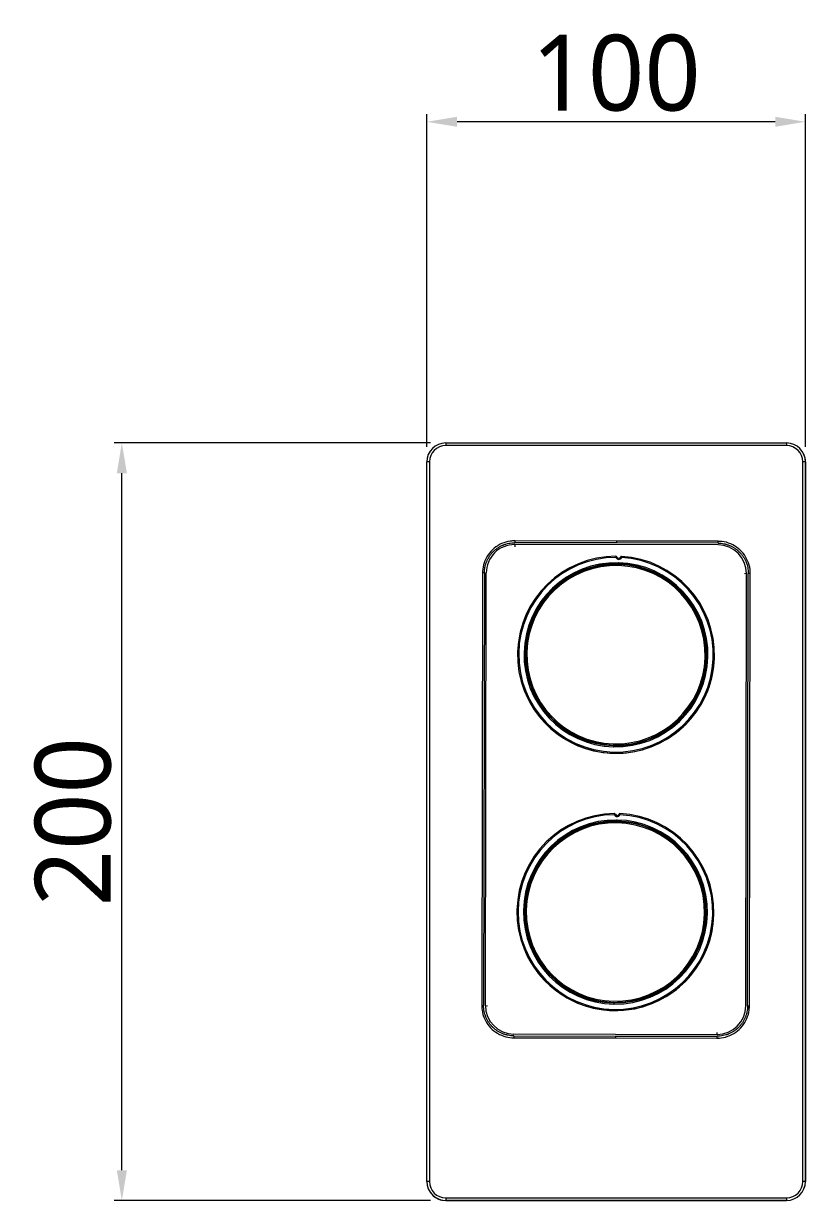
# Model space of a CAD drawing. Extents: x 12185 to 15344, y -91 to 2224.
# Drawn here: x 13753.7 to 13960.2, y 712.5 to 1023.2 of the extents above; entities that cross this region are included whole.
import ezdxf

# ---------------------------------------------------------------- set-up
doc = ezdxf.new("R2010")
doc.units = 0
doc.header["$LTSCALE"] = 10
doc.header["$MEASUREMENT"] = 0
doc.header["$PDMODE"] = 3
doc.header["$PDSIZE"] = -10
doc.layers.get('0').update_dxf_attribs({"linetype": 'CONTINUOUS'})
doc.layers.get('DEFPOINTS').update_dxf_attribs({"linetype": 'CONTINUOUS'})
doc.layers.add('1', color=7, linetype='CONTINUOUS')
doc.styles.add('Daelim Dimension', font='NanumGothic.ttf')
doc.dimstyles.new('DEFAULT', dxfattribs={"dimscale": 2, "dimtxt": 2, "dimasz": 2, "dimexe": 0, "dimexo": 2, "dimgap": 1, "dimtad": 1, "dimdec": 1, "dimzin": 9, "dimdsep": 46, "dimtxsty": 'Daelim Dimension', "dimcen": 0.5, "dimclrd": 5, "dimclre": 5, "dimclrt": 256, "dimadec": 1, "dimazin": 0, "dimtfac": 1, "dimtdec": 1, "dimtix": 1, "dimtmove": 0, "dimatfit": 3, "dimfxl": 0, "dimtolj": 1, "dimtzin": 1, "dimlwd": 9, "dimlwe": 9, "dimarcsym": 0})

# ---------------------------------------------------------------- blocks, each defined once
blk = doc.blocks.new('*D4')
at = {"color": 5, "lineweight": 9, "ltscale": 0.5}
for p, q in [((13861.18, 912.47), (13777.64, 912.47)), ((13779.64, 720.46), (13779.64, 904.47)), ((13861.18, 712.46), (13777.64, 712.46))]:
    blk.add_line(p, q, dxfattribs=at)
at = {"color": 5, "ltscale": 0.5}
for points in [[(13778.31, 904.47), (13780.98, 904.47), (13779.64, 912.47)], [(13778.31, 720.46), (13780.98, 720.46), (13779.64, 712.46)]]:
    blk.add_solid(points, dxfattribs=at)
at = {"layer": 'DEFPOINTS', "color": 0, "ltscale": 0.5}
for p in [(13779.64, 912.47), (13865.18, 912.47), (13865.18, 712.46)]:
    blk.add_point(p, dxfattribs=at)
at = {"color": 7, "ltscale": 0.5, "insert": (13766.8, 812.47), "char_height": 20, "attachment_point": 5, "rotation": 90, "style": 'Daelim Dimension'}
blk.add_mtext('\\A1;200', dxfattribs=at)
blk = doc.blocks.new('*D5')
at = {"color": 5, "lineweight": 9, "ltscale": 0.5}
for p, q in [((13860.18, 911.46), (13860.18, 999.28)), ((13960.18, 911.46), (13960.18, 999.28)), ((13952.18, 997.28), (13868.18, 997.28))]:
    blk.add_line(p, q, dxfattribs=at)
at = {"color": 5, "ltscale": 0.5}
for points in [[(13868.18, 998.61), (13868.18, 995.95), (13860.18, 997.28)], [(13952.18, 998.61), (13952.18, 995.95), (13960.18, 997.28)]]:
    blk.add_solid(points, dxfattribs=at)
at = {"layer": 'DEFPOINTS', "color": 0, "ltscale": 0.5}
for p in [(13860.18, 997.28), (13860.18, 907.46), (13960.18, 907.46)]:
    blk.add_point(p, dxfattribs=at)
at = {"color": 7, "ltscale": 0.5, "insert": (13910.18, 1010.1), "char_height": 20, "attachment_point": 5, "style": 'Daelim Dimension'}
blk.add_mtext('\\A1;100', dxfattribs=at)

msp = doc.modelspace()

# ---------------------------------------------------------------- linework, layer by layer
at = {"layer": '1', "color": 7, "linetype": 'Continuous', "lineweight": 18}
for p, q in [((13865.18, 912.47), (13955.18, 912.47)), ((13860.18, 717.47), (13860.18, 907.47)), ((13959.75, 909.5), (13959.75, 909.5)), ((13960.18, 717.46), (13960.18, 907.46)), ((13910.25, 886.58), (13883.4, 886.63)), ((13910.25, 886.08), (13883.4, 886.13)), ((13937.1, 886.53), (13910.25, 886.58)), ((13937.1, 886.03), (13910.25, 886.08)), ((13937.09, 885.54), (13883.4, 885.64)), ((13910.4, 882.36), (13910.4, 882.37)), ((13910.4, 882.35), (13910.4, 882.36)), ((13874.88, 878.14), (13874.68, 763.94)), ((13875.38, 878.14), (13875.17, 763.95)), ((13875.66, 763.94), (13875.87, 878.14)), ((13944.39, 763.82), (13944.6, 878.02)), ((13944.87, 763.82), (13945.08, 878.02)), ((13945.37, 763.81), (13945.58, 878.02)), ((13945.37, 763.81), (13945.58, 878.01)), ((13945.37, 763.81), (13945.58, 878.01)), ((13945.37, 763.8), (13945.58, 878.01)), ((13933.9, 867.1), (13933.9, 867.12)), ((13931.93, 866.24), (13931.93, 866.25)), ((13931.93, 866.24), (13931.93, 866.24)), ((13886.39, 845.98), (13886.39, 845.96)), ((13888.35, 846.86), (13888.35, 846.85)), ((13888.35, 846.85), (13888.35, 846.85)), ((13909.99, 814.42), (13909.98, 814.44)), ((13909.99, 814.42), (13909.99, 814.42)), ((13933.75, 799.17), (13933.74, 799.19)), ((13931.78, 798.31), (13931.78, 798.31)), ((13931.78, 798.31), (13931.78, 798.31)), ((13886.23, 778.05), (13886.24, 778.03)), ((13888.2, 778.92), (13888.2, 778.92)), ((13888.2, 778.92), (13888.2, 778.92)), ((13883.16, 756.42), (13936.86, 756.32)), ((13883.16, 755.93), (13910.01, 755.88)), ((13883.16, 755.43), (13910.01, 755.38)), ((13883.16, 755.43), (13910.01, 755.38)), ((13883.16, 755.42), (13910.01, 755.37)), ((13883.16, 755.42), (13910.01, 755.37)), ((13910.01, 755.88), (13936.86, 755.83)), ((13910.01, 755.38), (13936.86, 755.33)), ((13910.01, 755.38), (13936.86, 755.33)), ((13910.01, 755.37), (13936.86, 755.32)), ((13910.01, 755.37), (13936.86, 755.33)), ((13860.61, 715.44), (13860.61, 715.43)), ((13865.18, 712.46), (13955.18, 712.46))]:
    msp.add_line(p, q, dxfattribs=at)
at = {"layer": '1', "color": 7, "linetype": 'Continuous', "lineweight": 13}
for p, q in [((13955.18, 911.77), (13865.18, 911.77)), ((13860.88, 907.47), (13860.88, 717.47)), ((13959.48, 717.47), (13959.48, 907.47)), ((13960.18, 907.46), (13960.18, 907.47)), ((13960.18, 907.47), (13960.18, 717.47)), ((13883.4, 885.64), (13883.41, 885.01)), ((13910.41, 882.34), (13910.4, 882.36)), ((13910.82, 880.53), (13910.81, 880.54)), ((13944.6, 878.02), (13944.04, 877.96)), ((13933.99, 855.87), (13933.98, 855.88)), ((13933.98, 855.88), (13933.98, 855.88)), ((13933.98, 855.88), (13933.98, 855.88)), ((13933.98, 855.88), (13933.98, 855.88)), ((13933.98, 855.88), (13933.98, 855.88)), ((13909.99, 814.41), (13909.98, 814.43)), ((13910.42, 812.61), (13910.41, 812.62)), ((13933.83, 788.2), (13933.83, 788.2)), ((13933.83, 788.19), (13933.84, 788.19)), ((13933.84, 788.19), (13933.84, 788.19)), ((13933.84, 788.19), (13933.84, 788.19)), ((13933.84, 788.19), (13933.84, 788.19)), ((13875.66, 763.94), (13876.24, 763.88)), ((13910.01, 755.37), (13910.01, 755.38)), ((13910.01, 755.38), (13910.01, 755.38)), ((13910.01, 755.37), (13910.01, 755.37)), ((13936.86, 756.32), (13936.87, 756.83)), ((13960.18, 717.47), (13960.18, 717.46)), ((13865.18, 713.17), (13955.18, 713.17)), ((13865.18, 712.47), (13865.18, 712.46)), ((13955.18, 712.47), (13865.18, 712.47)), ((13955.18, 712.46), (13955.18, 712.47))]:
    msp.add_line(p, q, dxfattribs=at)
at = {"layer": '1', "color": 7, "linetype": 'Continuous', "lineweight": 18}
for centre, start, end in [((13910.12, 882.25), 88.3973, 90.0411), ((13911.6, 882.21), 88.3973, 155.5534), ((13911.6, 882.21), 86.7534, 88.3973), ((13909.7, 814.32), 88.9876, 90.6315), ((13911.18, 814.29), 88.9876, 156.1437), ((13911.18, 814.29), 87.3438, 88.9876)]:
    msp.add_arc(centre, 0.3, start, end, dxfattribs=at)
for centre, major_axis, start_param, end_param in [((13865.18, 907.47), (4.57, 2.03), 1.152185, 2.722978), ((13955.18, 907.47), (4.57, 2.03), 5.864591, 7.435347), ((13955.18, 907.46), (-4.57, -2.03), 2.722999, 3.141605), ((13883.38, 878.13), (-7.39, -1.38), 4.526455, 6.097252), ((13910.14, 856.55), (23.76, 10.57), 1.152902, 2.690191), ((13910.12, 882.25), (0.274, 0.122), 0.000015, 1.152902), ((13937.08, 878.03), (-7.39, -1.38), 2.955659, 4.526455), ((13910.14, 856.55), (23.48, 10.45), 1.152902, 7.378706), ((13910.14, 856.55), (-22.2, -9.88), 4.271024, 7.407397), ((13910.14, 856.55), (-21.93, -9.76), 4.271024, 7.407397), ((13910.14, 856.55), (21.79, 9.69), 5.836601, 8.973816), ((13910.14, 856.55), (-21.52, -9.57), 2.695008, 5.832223), ((13910.14, 856.54), (21.93, 9.76), 1.124212, 1.221454), ((13910.14, 856.55), (22.2, 9.88), 4.271024, 7.407397), ((13910.14, 856.55), (-21.93, -9.76), 1.129431, 4.265804), ((13910.87, 882.54), (-0.457, -0.203), 6.235301, 8.579493), ((13910.14, 856.55), (22.2, 9.88), 1.124212, 1.129431), ((13910.14, 856.55), (-21.93, -9.76), 4.265804, 4.271024), ((13910.14, 856.55), (23.76, 10.57), 5.836601, 7.378706), ((13910.14, 856.55), (-21.79, -9.69), 2.695008, 3.141605), ((13910.14, 856.54), (21.93, 9.76), 2.648129, 2.754306), ((13910.14, 856.55), (23.76, 10.57), 2.695008, 5.831784), ((13910.14, 856.55), (23.76, 10.57), 2.690191, 2.695008), ((13910.14, 856.55), (21.79, 9.69), 2.695008, 5.832223), ((13910.14, 856.55), (-21.52, -9.57), 5.836601, 8.973816), ((13910.14, 856.55), (21.79, 9.69), 2.690631, 2.695008), ((13910.15, 856.53), (-23.76, -10.57), 0.00003, 2.689958), ((13910.14, 856.55), (21.52, 9.57), 2.690631, 2.695008), ((13910.14, 856.55), (-21.79, -9.69), 2.365852, 2.695008), ((13910.14, 856.55), (21.52, 9.57), 5.832223, 5.836601), ((13910.14, 856.55), (21.79, 9.69), 5.832223, 5.836601), ((13910.14, 856.55), (23.76, 10.57), 5.831784, 5.836601), ((13910.15, 856.53), (-23.76, -10.57), 2.689958, 2.695008), ((13910.14, 856.54), (21.93, 9.76), 3.100519, 3.141556), ((13910.14, 856.55), (-21.79, -9.69), 0.000012, 1.124212), ((13910.14, 856.55), (-21.79, -9.69), 1.124212, 1.289096), ((13910.14, 856.55), (-22.2, -9.88), 1.124212, 1.129431), ((13910.14, 856.55), (-21.93, -9.76), 1.124212, 1.129431), ((13909.99, 788.62), (23.76, 10.57), 1.163206, 2.700495), ((13909.99, 788.62), (23.48, 10.45), 1.163206, 7.389009), ((13909.7, 814.32), (0.274, 0.122), 6.245605, 7.446391), ((13910.45, 814.61), (-0.457, -0.203), 6.245605, 8.589796), ((13909.99, 788.62), (23.76, 10.57), 5.846904, 7.389009), ((13909.99, 788.62), (-22.2, -9.88), 4.281327, 7.4177), ((13909.99, 788.62), (-21.93, -9.76), 4.281327, 7.4177), ((13909.99, 788.62), (21.79, 9.69), 5.846904, 8.984119), ((13909.99, 788.62), (-21.52, -9.57), 2.705311, 5.842527), ((13909.99, 788.61), (21.93, 9.76), 1.134515, 1.231757), ((13909.99, 788.62), (22.2, 9.88), 4.281327, 7.4177), ((13909.99, 788.62), (-21.93, -9.76), 1.139734, 4.276108), ((13909.99, 788.62), (22.2, 9.88), 1.134515, 1.139734), ((13909.99, 788.62), (-21.93, -9.76), 4.276108, 4.281327), ((13909.99, 788.62), (-21.79, -9.69), 2.705311, 3.1416), ((13909.99, 788.61), (21.93, 9.76), 2.658482, 2.76456), ((13909.99, 788.62), (23.76, 10.57), 2.705311, 5.842087), ((13909.99, 788.62), (23.76, 10.57), 2.700495, 2.705311), ((13909.99, 788.62), (21.79, 9.69), 2.705311, 5.842527), ((13909.99, 788.62), (21.79, 9.69), 2.700934, 2.705311), ((13909.99, 788.62), (-21.52, -9.57), 5.846904, 8.984119), ((13909.99, 788.6), (-23.76, -10.57), 0.000041, 2.700261), ((13909.99, 788.62), (21.52, 9.57), 2.700934, 2.705311), ((13909.99, 788.62), (-21.79, -9.69), 2.369554, 2.705311), ((13909.99, 788.62), (21.52, 9.57), 5.842527, 5.846904), ((13909.99, 788.62), (21.79, 9.69), 5.842527, 5.846904), ((13909.99, 788.62), (23.76, 10.57), 5.842087, 5.846904), ((13909.99, 788.6), (-23.76, -10.57), 2.700261, 2.705311), ((13909.99, 788.61), (21.93, 9.76), 3.110773, 3.141551), ((13909.99, 788.62), (-21.79, -9.69), 0.000007, 1.134515), ((13909.99, 788.62), (-21.93, -9.76), 1.134515, 1.139734), ((13909.99, 788.62), (-21.79, -9.69), 1.134515, 1.299399), ((13883.17, 763.93), (-7.39, -1.38), 6.097252, 7.668048), ((13909.99, 788.62), (-22.2, -9.88), 1.134515, 1.139734), ((13936.87, 763.83), (-7.39, -1.38), 1.384863, 2.955659), ((13865.18, 717.47), (4.57, 2.03), 2.722981, 4.29377), ((13865.18, 717.46), (-4.57, -2.03), 6.283185, 7.435362), ((13955.18, 717.47), (4.57, 2.03), 4.293778, 5.864573), ((13955.18, 717.46), (-4.57, -2.03), 1.152185, 2.722981)]:
    msp.add_ellipse(centre, major_axis=major_axis, ratio=0.999999, start_param=start_param, end_param=end_param, dxfattribs=at)
at = {"layer": '1', "color": 7, "linetype": 'Continuous', "lineweight": 13}
for centre, major_axis, ratio, start_param, end_param in [((13865.18, 907.47), (3.93, 1.75), 0.999999, 1.152185, 2.722978), ((13865.18, 911.77), (0, 0.7), 0.000599, 0, 1.569429), ((13955.18, 911.77), (0, -0.7), 0.000599, 3.141593, 4.710917), ((13955.18, 907.47), (3.93, 1.75), 0.999999, 5.864594, 7.435344), ((13860.88, 907.47), (0.7, 0), 0.001347, 1.571396, 3.141593), ((13959.48, 907.47), (0.7, 0), 0.001347, 0.001174, 1.571233), ((13910.25, 885.77), (0.001, 0.812), 0.000245, 6.28255, 7.457889), ((13910.12, 882.25), (0, 0.3), 0.000598, 6.281838, 7.852634), ((13910.12, 882.25), (0.28, 0.109), 0.001473, 0.000071, 1.570867), ((13910.87, 882.54), (-0.731, -0.325), 0.999999, 6.235301, 8.579493), ((13910.12, 882.25), (0.274, 0.122), 0.999999, 6.235301, 6.283201), ((13910.82, 880.84), (-0.008, -0.3), 0.000637, 4.711059, 6.281856), ((13911.6, 882.21), (-0.273, 0.124), 0.000978, 4.713492, 6.284288), ((13911.6, 882.21), (-0.017, -0.3), 0.000675, 3.140282, 4.711078), ((13886.6, 857.21), (-0.3, 0.008), 0.00133, 4.713026, 6.283822), ((13933.68, 855.89), (0.3, -0.008), 0.00133, 0.000637, 1.571433), ((13909.46, 832.26), (0.008, 0.3), 0.000637, 6.281856, 7.852652), ((13909.7, 814.32), (-0.003, 0.3), 0.000584, 6.281832, 7.852628), ((13909.7, 814.32), (0.278, 0.112), 0.001473, 0.000055, 1.570852), ((13910.45, 814.62), (-0.731, -0.325), 0.999999, 6.245605, 8.589796), ((13911.18, 814.29), (-0.274, 0.121), 0.000989, 4.713482, 6.284278), ((13911.18, 814.29), (-0.014, -0.3), 0.000661, 3.140275, 4.711071), ((13910.42, 812.92), (-0.005, -0.3), 0.000623, 4.711053, 6.281849), ((13886.44, 789.03), (-0.3, 0.005), 0.001336, 4.713012, 6.283808), ((13933.53, 788.2), (0.3, -0.005), 0.001336, 0.000623, 1.571419), ((13909.56, 764.32), (0.005, 0.3), 0.000623, 6.281849, 7.852646), ((13910.01, 756.19), (0.001, 0.812), 0.000245, 1.964286, 3.141153), ((13860.88, 717.47), (-0.7, 0), 0.001347, 4.713044, 6.282205), ((13865.18, 717.47), (3.93, 1.75), 0.999999, 2.722981, 4.293768), ((13955.18, 717.47), (3.93, 1.75), 0.999999, 4.293778, 5.864573), ((13959.48, 717.47), (-0.7, 0), 0.001347, 3.141593, 4.712988), ((13865.18, 713.17), (0, 0.7), 0.000599, 1.569449, 3.141593), ((13955.18, 713.17), (0, -0.7), 0.000599, 4.711042, 6.283185)]:
    msp.add_ellipse(centre, major_axis=major_axis, ratio=ratio, start_param=start_param, end_param=end_param, dxfattribs=at)
at = {"layer": '1', "color": 7, "linetype": 'Continuous', "lineweight": 18}
for points, knots in [([(13883.48, 886.63), (13883.05, 886.63), (13881.84, 886.55), (13879.9, 886), (13877.88, 884.75), (13876.28, 882.99), (13875.24, 880.89), (13874.91, 879.21), (13874.88, 878.31), (13874.88, 878.14)], [0, 0, 0, 0, 0.095815, 0.27078, 0.446134, 0.621491, 0.796848, 0.963211, 1, 1, 1, 1]), ([(13875.38, 878.14), (13875.38, 878.41), (13875.41, 878.93), (13875.49, 879.45), (13875.55, 879.78), (13875.57, 879.84), (13875.6, 879.97), (13875.64, 880.16), (13875.7, 880.35), (13875.81, 880.72), (13875.99, 881.21), (13876.21, 881.69), (13876.4, 882.03), (13876.46, 882.15), (13876.6, 882.37), (13876.67, 882.48), (13876.89, 882.81), (13877.2, 883.23), (13877.55, 883.61), (13877.83, 883.89), (13877.93, 883.98), (13878.07, 884.11), (13878.12, 884.16), (13878.22, 884.24), (13878.27, 884.28), (13878.53, 884.49), (13878.74, 884.65), (13879.17, 884.94), (13879.4, 885.07), (13879.86, 885.31), (13880.09, 885.43), (13880.4, 885.55), (13880.46, 885.57), (13880.58, 885.62), (13880.64, 885.64), (13880.83, 885.71), (13880.96, 885.75), (13881.33, 885.86), (13881.84, 885.99), (13882.35, 886.07), (13882.87, 886.12), (13883.13, 886.13), (13883.4, 886.13)], [0, 0, 0, 0, 0.0625, 0.125, 0.125, 0.140625, 0.140625, 0.15625, 0.1875, 0.1875, 0.25, 0.3125, 0.3125, 0.34375, 0.34375, 0.375, 0.375, 0.4375, 0.5, 0.5, 0.53125, 0.53125, 0.546875, 0.546875, 0.5625, 0.5625, 0.625, 0.625, 0.6875, 0.6875, 0.75, 0.75, 0.765625, 0.765625, 0.78125, 0.78125, 0.8125, 0.8125, 0.875, 0.9375, 0.9375, 1, 1, 1, 1]), ([(13945.53, 878.02), (13945.55, 878.18), (13945.63, 879.12), (13945.18, 880.85), (13944.14, 882.97), (13942.51, 884.71), (13940.48, 885.92), (13938.6, 886.5), (13937.46, 886.48), (13937.1, 886.45)], [0, 0, 0, 0, 0.036992, 0.213493, 0.389994, 0.566495, 0.742996, 0.919496, 1, 1, 1, 1]), ([(13937.1, 886.03), (13937.36, 886.03), (13937.89, 886), (13938.41, 885.92), (13938.73, 885.86), (13938.79, 885.84), (13938.92, 885.82), (13939.11, 885.77), (13939.3, 885.72), (13939.68, 885.6), (13940.17, 885.42), (13940.64, 885.2), (13940.99, 885.01), (13941.1, 884.95), (13941.33, 884.81), (13941.44, 884.74), (13941.76, 884.52), (13942.18, 884.21), (13942.57, 883.86), (13942.84, 883.58), (13942.93, 883.49), (13943.06, 883.34), (13943.11, 883.29), (13943.19, 883.19), (13943.24, 883.14), (13943.44, 882.88), (13943.6, 882.67), (13943.89, 882.24), (13944.02, 882.02), (13944.27, 881.56), (13944.38, 881.32), (13944.5, 881.02), (13944.53, 880.95), (13944.57, 880.83), (13944.6, 880.77), (13944.66, 880.58), (13944.7, 880.46), (13944.82, 880.08), (13944.94, 879.58), (13945.02, 879.06), (13945.07, 878.54), (13945.08, 878.28), (13945.08, 878.02)], [0, 0, 0, 0, 0.0625, 0.125, 0.125, 0.140625, 0.140625, 0.15625, 0.1875, 0.1875, 0.25, 0.3125, 0.3125, 0.34375, 0.34375, 0.375, 0.375, 0.4375, 0.5, 0.5, 0.53125, 0.53125, 0.546875, 0.546875, 0.5625, 0.5625, 0.625, 0.625, 0.6875, 0.6875, 0.75, 0.75, 0.765625, 0.765625, 0.78125, 0.78125, 0.8125, 0.8125, 0.875, 0.9375, 0.9375, 1, 1, 1, 1]), ([(13874.68, 764.03), (13874.67, 763.59), (13874.75, 762.39), (13875.3, 760.44), (13876.55, 758.43), (13878.31, 756.82), (13880.41, 755.78), (13882.12, 755.45), (13883.05, 755.43), (13883.24, 755.43)], [0, 0, 0, 0, 0.095246, 0.269171, 0.443483, 0.617797, 0.792112, 0.957528, 1, 1, 1, 1]), ([(13883.16, 755.93), (13882.9, 755.93), (13882.37, 755.96), (13881.85, 756.04), (13881.53, 756.1), (13881.46, 756.12), (13881.33, 756.15), (13881.14, 756.19), (13880.95, 756.24), (13880.58, 756.36), (13880.09, 756.54), (13879.62, 756.76), (13879.27, 756.95), (13879.16, 757.01), (13878.93, 757.15), (13878.82, 757.22), (13878.49, 757.44), (13878.07, 757.75), (13877.69, 758.1), (13877.41, 758.38), (13877.32, 758.48), (13877.19, 758.62), (13877.15, 758.67), (13877.06, 758.77), (13877.02, 758.82), (13876.81, 759.08), (13876.66, 759.29), (13876.37, 759.72), (13876.23, 759.95), (13875.99, 760.41), (13875.88, 760.64), (13875.75, 760.95), (13875.73, 761.01), (13875.68, 761.13), (13875.66, 761.19), (13875.59, 761.38), (13875.55, 761.5), (13875.44, 761.88), (13875.31, 762.39), (13875.24, 762.9), (13875.19, 763.42), (13875.17, 763.68), (13875.17, 763.95)], [0, 0, 0, 0, 0.0625, 0.125, 0.125, 0.140625, 0.140625, 0.15625, 0.1875, 0.1875, 0.25, 0.3125, 0.3125, 0.34375, 0.34375, 0.375, 0.375, 0.4375, 0.5, 0.5, 0.53125, 0.53125, 0.546875, 0.546875, 0.5625, 0.5625, 0.625, 0.625, 0.6875, 0.6875, 0.75, 0.75, 0.765625, 0.765625, 0.78125, 0.78125, 0.8125, 0.8125, 0.875, 0.9375, 0.9375, 1, 1, 1, 1]), ([(13936.86, 755.39), (13937.03, 755.37), (13937.97, 755.28), (13939.7, 755.73), (13941.81, 756.77), (13943.56, 758.4), (13944.77, 760.43), (13945.35, 762.32), (13945.33, 763.46), (13945.29, 763.82)], [0, 0, 0, 0, 0.036992, 0.213493, 0.389994, 0.566495, 0.742995, 0.919496, 1, 1, 1, 1]), ([(13944.87, 763.82), (13944.87, 763.55), (13944.85, 763.03), (13944.77, 762.51), (13944.7, 762.19), (13944.69, 762.12), (13944.66, 761.99), (13944.61, 761.8), (13944.56, 761.61), (13944.44, 761.24), (13944.27, 760.75), (13944.04, 760.28), (13943.86, 759.93), (13943.79, 759.81), (13943.66, 759.59), (13943.58, 759.48), (13943.36, 759.15), (13943.05, 758.73), (13942.7, 758.35), (13942.42, 758.07), (13942.33, 757.98), (13942.18, 757.85), (13942.13, 757.81), (13942.03, 757.72), (13941.98, 757.68), (13941.73, 757.47), (13941.52, 757.31), (13941.08, 757.03), (13940.86, 756.89), (13940.4, 756.65), (13940.16, 756.54), (13939.86, 756.41), (13939.8, 756.39), (13939.67, 756.34), (13939.61, 756.32), (13939.43, 756.25), (13939.3, 756.21), (13938.92, 756.1), (13938.42, 755.97), (13937.9, 755.9), (13937.38, 755.85), (13937.12, 755.83), (13936.86, 755.83)], [0, 0, 0, 0, 0.0625, 0.125, 0.125, 0.140625, 0.140625, 0.15625, 0.1875, 0.1875, 0.25, 0.3125, 0.3125, 0.34375, 0.34375, 0.375, 0.375, 0.4375, 0.5, 0.5, 0.53125, 0.53125, 0.546875, 0.546875, 0.5625, 0.5625, 0.625, 0.625, 0.6875, 0.6875, 0.75, 0.75, 0.765625, 0.765625, 0.78125, 0.78125, 0.8125, 0.8125, 0.875, 0.9375, 0.9375, 1, 1, 1, 1]), ([(13945.33, 763.02), (13945.34, 763.12), (13945.37, 763.41), (13945.37, 763.7), (13945.37, 763.89)], [0, 0, 0, 0, 0.347534, 1, 1, 1, 1]), ([(13882.71, 755.44), (13882.72, 755.44), (13882.9, 755.43), (13883.08, 755.43), (13883.24, 755.43)], [0, 0, 0, 0, 0.067393, 1, 1, 1, 1])]:
    msp.add_open_spline(points, degree=3, knots=knots, dxfattribs=at)
at = {"layer": '1', "color": 7, "linetype": 'Continuous', "lineweight": 13}
for points in [[(13883.4, 886.63), (13883.4, 886.63), (13883.4, 886.62), (13883.4, 886.57), (13883.4, 886.53), (13883.4, 886.45), (13883.4, 886.39), (13883.4, 886.27), (13883.4, 886.2), (13883.4, 886.13)], [(13937.1, 886.03), (13937.1, 886.1), (13937.1, 886.17), (13937.1, 886.3), (13937.1, 886.35), (13937.1, 886.44), (13937.1, 886.47), (13937.1, 886.52), (13937.1, 886.53), (13937.1, 886.53)], [(13875.38, 878.14), (13875.31, 878.14), (13875.24, 878.14), (13875.12, 878.14), (13875.06, 878.14), (13874.98, 878.14), (13874.94, 878.14), (13874.89, 878.14), (13874.88, 878.14), (13874.88, 878.14)], [(13945.58, 878.01), (13945.58, 878.01), (13945.57, 878.01), (13945.52, 878.01), (13945.49, 878.01), (13945.4, 878.01), (13945.35, 878.01), (13945.22, 878.02), (13945.15, 878.02), (13945.08, 878.02)], [(13874.68, 763.95), (13874.68, 763.95), (13874.69, 763.95), (13874.73, 763.95), (13874.77, 763.95), (13874.86, 763.95), (13874.91, 763.95), (13875.03, 763.95), (13875.1, 763.95), (13875.17, 763.95)], [(13944.87, 763.82), (13944.95, 763.82), (13945.02, 763.82), (13945.14, 763.82), (13945.19, 763.82), (13945.28, 763.82), (13945.32, 763.82), (13945.36, 763.82), (13945.37, 763.82), (13945.37, 763.82)], [(13883.16, 755.93), (13883.16, 755.86), (13883.16, 755.79), (13883.16, 755.67), (13883.16, 755.61), (13883.16, 755.52), (13883.16, 755.49), (13883.16, 755.44), (13883.16, 755.43), (13883.16, 755.43)], [(13936.86, 755.33), (13936.86, 755.33), (13936.86, 755.34), (13936.86, 755.39), (13936.86, 755.43), (13936.86, 755.51), (13936.86, 755.57), (13936.86, 755.69), (13936.86, 755.76), (13936.86, 755.83)]]:
    msp.add_open_spline(points, degree=3, knots=[0, 0, 0, 0, 0.25, 0.25, 0.5, 0.5, 0.75, 0.75, 1, 1, 1, 1], dxfattribs=at)
at = {"layer": '1', "color": 7, "linetype": 'Continuous', "lineweight": 18}
for points in [[(13945.58, 877.93), (13945.58, 878.17), (13945.58, 878.4), (13945.56, 878.63)], [(13936.78, 755.33), (13937.01, 755.33), (13937.25, 755.33), (13937.48, 755.35)]]:
    msp.add_open_spline(points, degree=3, dxfattribs=at)

# ---------------------------------------------------------------- dimensions: what is measured, and where the dimension line sits
at = {"color": 5, "ltscale": 0.5}
dim = msp.add_linear_dim(base=(13860.18, 997.28), p1=(13960.18, 907.46), p2=(13860.18, 907.46), dimstyle='DEFAULT', override={"dimtxt": 10, "dimasz": 4, "dimexe": 1, "dimdec": 0, "dimclrt": 7}, dxfattribs=at)
dim.commit()
dim.dimension.update_dxf_attribs({"geometry": '*D5', "text_midpoint": (13910.18, 1010.1)})
dim = msp.add_linear_dim(base=(13779.64, 912.47), p1=(13865.18, 712.46), p2=(13865.18, 912.47), angle=90, dimstyle='DEFAULT', override={"dimtxt": 10, "dimasz": 4, "dimexe": 1, "dimdec": 0, "dimclrt": 7}, dxfattribs=at)
dim.commit()
dim.dimension.update_dxf_attribs({"geometry": '*D4', "text_midpoint": (13766.8, 812.47)})

doc.saveas('drawing.dxf')
